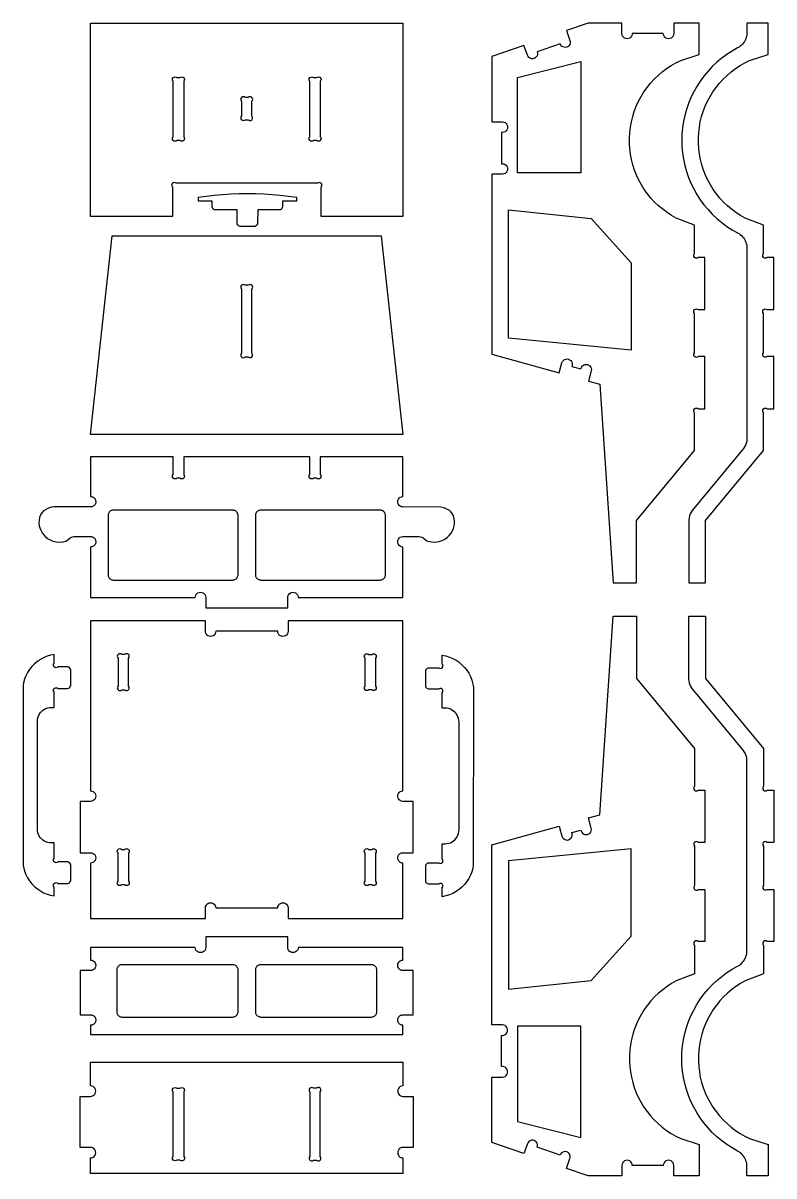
# Model space of a CAD drawing. Extents: x -832 to -269, y 157 to 488.
# Drawn here: x -485.1 to -269.4, y 156.5 to 487.7 of the extents above; entities that cross this region are included whole.
import ezdxf

# ---------------------------------------------------------------- set-up
doc = ezdxf.new("R2010")
doc.units = 0
doc.header["$MEASUREMENT"] = 0
doc.layers.get('0').update_dxf_attribs({"linetype": 'CONTINUOUS'})
doc.layers.get('DEFPOINTS').update_dxf_attribs({"color": 18, "linetype": 'CONTINUOUS'})

msp = doc.modelspace()

# ---------------------------------------------------------------- linework, layer by layer
for points in [[(-399.49, 432.2), (-399.49, 440.65, 1), (-400.55, 441.71), (-441.18, 441.71, 1), (-442.24, 440.65), (-442.24, 432.2), (-465.73, 432.2), (-465.73, 487.74), (-376.01, 487.74), (-376.01, 432.2)], [(-310.3, 483.99), (-310.54, 483.68), (-310.85, 483.44), (-311.21, 483.29), (-311.6, 483.24), (-311.99, 483.29), (-312.35, 483.44), (-312.66, 483.68), (-312.9, 483.99), (-313.05, 484.35), (-313.1, 484.74), (-313.1, 487.74), (-322.81, 487.74), (-328.99, 485.58), (-328, 482.75), (-327.92, 482.36), (-327.94, 481.97), (-328.07, 481.6), (-328.28, 481.27), (-328.57, 481.01), (-328.92, 480.84), (-329.31, 480.76), (-329.7, 480.78), (-330.07, 480.9), (-330.4, 481.12), (-330.66, 481.41), (-330.83, 481.76), (-337.4, 479.46), (-337.32, 479.08), (-337.35, 478.69), (-337.47, 478.31), (-337.68, 477.99), (-337.98, 477.73), (-338.33, 477.55), (-338.71, 477.47), (-339.1, 477.49), (-339.47, 477.62), (-339.8, 477.83), (-340.06, 478.12), (-340.24, 478.47), (-341.23, 481.3), (-350.41, 478.09), (-350.41, 459.33), (-347.41, 459.33), (-347.03, 459.28), (-346.66, 459.13), (-346.35, 458.89), (-346.12, 458.58), (-345.97, 458.22), (-345.91, 457.83), (-345.97, 457.44), (-346.12, 457.08), (-346.35, 456.77), (-346.66, 456.53), (-347.03, 456.38), (-347.41, 456.33), (-347.64, 456.33), (-347.64, 447.34), (-347.41, 447.34), (-347.03, 447.29), (-346.66, 447.14), (-346.35, 446.9), (-346.12, 446.59), (-345.97, 446.23), (-345.91, 445.84), (-345.97, 445.45), (-346.12, 445.09), (-346.35, 444.78), (-346.66, 444.54), (-347.03, 444.39), (-347.41, 444.34), (-350.41, 444.34), (-350.41, 392.61), (-331.11, 387.23), (-330.31, 390.12), (-330.15, 390.48), (-329.91, 390.79), (-329.6, 391.03), (-329.24, 391.17), (-328.85, 391.22), (-328.46, 391.16), (-328.1, 391.01), (-327.79, 390.77), (-327.56, 390.46), (-327.41, 390.09), (-327.36, 389.71), (-327.42, 389.32), (-327.48, 389.1), (-324.85, 388.36), (-324.79, 388.59), (-324.64, 388.95), (-324.4, 389.25), (-324.08, 389.49), (-323.72, 389.64), (-323.33, 389.68), (-322.94, 389.63), (-322.58, 389.48), (-322.27, 389.23), (-322.04, 388.92), (-321.89, 388.56), (-321.85, 388.17), (-321.9, 387.78), (-322.71, 384.89), (-319.4, 383.97), (-315.6, 326.89), (-308.92, 326.89), (-308.92, 344.85), (-292.22, 364.95), (-292.22, 375.84, -1), (-291.16, 376.9), (-289.22, 376.9), (-289.22, 391.9), (-291.16, 391.9, -1), (-292.22, 392.96), (-292.22, 404.34, -1), (-291.16, 405.4), (-289.22, 405.4), (-289.22, 420.4), (-291.16, 420.4, -1), (-292.22, 421.46), (-292.22, 429.63), (-297.45, 431.67), (-298.81, 432.44), (-300.12, 433.29), (-301.37, 434.23), (-302.57, 435.23), (-303.7, 436.31), (-304.76, 437.46), (-305.75, 438.67), (-306.66, 439.94), (-307.49, 441.27), (-308.23, 442.64), (-308.89, 444.06), (-309.47, 445.51), (-309.95, 447), (-310.34, 448.51), (-310.63, 450.05), (-310.83, 451.6), (-310.93, 453.16), (-310.93, 454.72), (-310.84, 456.28), (-310.65, 457.83), (-310.37, 459.37), (-309.99, 460.88), (-309.52, 462.37), (-308.96, 463.83), (-308.31, 465.25), (-307.57, 466.63), (-306.75, 467.96), (-305.85, 469.24), (-304.87, 470.45), (-303.81, 471.61), (-302.69, 472.7), (-301.5, 473.71), (-300.25, 474.65), (-298.95, 475.51), (-297.6, 476.29), (-296.2, 476.99), (-290.86, 478.74), (-290.86, 487.74), (-298.19, 487.74), (-298.19, 484.74), (-298.24, 484.35), (-298.39, 483.99), (-298.63, 483.68), (-298.94, 483.44), (-299.3, 483.29), (-299.69, 483.24), (-300.08, 483.29), (-300.44, 483.44), (-300.75, 483.68), (-300.99, 483.99), (-301.14, 484.35), (-301.19, 484.74), (-310.1, 484.74), (-310.15, 484.35)], [(-289.15, 463.83), (-288.5, 465.25), (-287.76, 466.63), (-286.94, 467.96), (-286.04, 469.24), (-285.06, 470.45), (-284, 471.61), (-282.88, 472.7), (-281.69, 473.71), (-280.45, 474.65), (-279.14, 475.51), (-277.79, 476.29), (-276.39, 476.99), (-271.05, 478.74), (-271.05, 487.74), (-277.16, 487.74), (-277.16, 485.01), (-277.18, 484.56), (-277.24, 484.11), (-277.34, 483.67), (-277.48, 483.24), (-277.66, 482.82), (-277.88, 482.43), (-278.13, 482.05), (-278.41, 481.7), (-278.73, 481.37), (-279.07, 481.08), (-279.44, 480.81), (-279.83, 480.59), (-281.41, 479.7), (-282.93, 478.71), (-284.39, 477.64), (-285.79, 476.48), (-287.11, 475.24), (-288.35, 473.92), (-289.51, 472.52), (-290.58, 471.06), (-291.57, 469.54), (-292.46, 467.96), (-293.25, 466.33), (-293.94, 464.66), (-294.54, 462.95), (-295.02, 461.2), (-295.4, 459.43), (-295.68, 457.64), (-295.84, 455.83), (-295.89, 454.02), (-295.84, 452.21), (-295.68, 450.41), (-295.4, 448.61), (-295.02, 446.84), (-294.54, 445.1), (-293.94, 443.38), (-293.25, 441.71), (-292.46, 440.08), (-291.57, 438.5), (-290.58, 436.98), (-289.51, 435.52), (-288.35, 434.13), (-287.11, 432.81), (-285.79, 431.57), (-284.39, 430.41), (-282.93, 429.33), (-281.41, 428.35), (-279.83, 427.46), (-279.44, 427.23), (-279.07, 426.97), (-278.73, 426.67), (-278.41, 426.35), (-278.13, 425.99), (-277.88, 425.62), (-277.66, 425.22), (-277.48, 424.8), (-277.34, 424.37), (-277.24, 423.93), (-277.18, 423.48), (-277.16, 423.03), (-277.17, 368.18), (-277.23, 367.61), (-277.36, 367.04), (-277.56, 366.5), (-277.82, 365.98), (-278.13, 365.5), (-292.88, 347.73), (-293.2, 347.25), (-293.45, 346.73), (-293.65, 346.19), (-293.78, 345.62), (-293.85, 345.05), (-293.86, 326.89), (-289.11, 326.89), (-289.11, 344.85), (-272.41, 364.95), (-272.41, 375.84, -1), (-271.35, 376.9), (-269.41, 376.9), (-269.41, 391.9), (-271.35, 391.9, -1), (-272.41, 392.96), (-272.41, 404.34, -1), (-271.35, 405.4), (-269.41, 405.4), (-269.41, 420.4), (-271.35, 420.4, -1), (-272.41, 421.46), (-272.41, 429.63), (-277.64, 431.67), (-279, 432.44), (-280.31, 433.29), (-281.56, 434.23), (-282.76, 435.23), (-283.89, 436.31), (-284.95, 437.46), (-285.94, 438.67), (-286.85, 439.94), (-287.68, 441.27), (-288.42, 442.64), (-289.08, 444.06), (-289.66, 445.51), (-290.14, 447), (-290.53, 448.51), (-290.82, 450.05), (-291.02, 451.6), (-291.12, 453.16), (-291.12, 454.72), (-291.03, 456.28), (-290.84, 457.83), (-290.56, 459.37), (-290.18, 460.88), (-289.71, 462.37)], [(-438.99, 471.01), (-438.99, 455.07, -1), (-440.05, 454.01), (-440.93, 454.01, -1), (-441.99, 455.07), (-441.99, 471.01, -1), (-440.93, 472.07), (-440.05, 472.07, -1)], [(-399.74, 471.01), (-399.74, 455.07, -1), (-400.8, 454.01), (-401.68, 454.01, -1), (-402.74, 455.07), (-402.74, 471.01, -1), (-401.68, 472.07), (-400.8, 472.07, -1)], [(-422.37, 465.28), (-422.37, 461.04, 1), (-421.31, 459.98), (-420.43, 459.98, 1), (-419.37, 461.04), (-419.37, 465.28, 1), (-420.43, 466.34), (-421.31, 466.34, 1)], [(-419.37, 392.88), (-419.37, 411.35, 1), (-420.43, 412.41), (-421.31, 412.41, 1), (-422.37, 411.35), (-422.37, 392.88, 1), (-421.31, 391.82), (-420.43, 391.82, 1)], [(-477.34, 339.24), (-476.58, 338.92), (-475.67, 338.69), (-474.69, 338.6), (-473.62, 338.69), (-472.65, 339), (-471.61, 339.8), (-471.28, 340), (-470.92, 340.13), (-470.54, 340.19), (-465.73, 340.2), (-465.53, 340.19), (-465.34, 340.15), (-465.15, 340.08), (-464.98, 340), (-464.81, 339.89), (-464.67, 339.76), (-464.54, 339.61), (-464.43, 339.45), (-464.34, 339.27), (-464.28, 339.09), (-464.24, 338.89), (-464.23, 338.7), (-464.24, 338.5), (-464.28, 338.31), (-464.34, 338.12), (-464.43, 337.95), (-464.54, 337.79), (-464.67, 337.64), (-464.81, 337.51), (-464.98, 337.4), (-465.15, 337.31), (-465.34, 337.25), (-465.53, 337.21), (-465.73, 337.2), (-465.73, 322.72), (-435.65, 322.72), (-435.6, 323.1), (-435.45, 323.47), (-435.21, 323.78), (-434.9, 324.02), (-434.53, 324.17), (-434.15, 324.22), (-433.76, 324.17), (-433.4, 324.02), (-433.09, 323.78), (-432.85, 323.47), (-432.7, 323.1), (-432.65, 322.72), (-432.65, 319.72), (-409.09, 319.72), (-409.09, 322.72), (-409.04, 323.1), (-408.89, 323.47), (-408.65, 323.78), (-408.34, 324.02), (-407.98, 324.17), (-407.59, 324.22), (-407.2, 324.17), (-406.84, 324.02), (-406.53, 323.78), (-406.29, 323.47), (-406.14, 323.1), (-406.09, 322.72), (-376.01, 322.72), (-376.01, 337.2), (-376.4, 337.25), (-376.76, 337.4), (-377.07, 337.64), (-377.31, 337.95), (-377.46, 338.31), (-377.51, 338.7), (-377.46, 339.09), (-377.31, 339.45), (-377.07, 339.76), (-376.76, 340), (-376.4, 340.15), (-376.01, 340.2), (-371.32, 340.2), (-370.94, 340.16), (-370.57, 340.05), (-370.23, 339.88), (-369.14, 339.02), (-367.9, 338.66), (-366.64, 338.62), (-365.62, 338.79), (-364.7, 339.1), (-363.94, 339.49), (-363.21, 340.02), (-362.67, 340.55), (-362.18, 341.15), (-361.78, 341.82), (-361.46, 342.54), (-361.25, 343.29), (-361.18, 343.86), (-361.18, 344.62), (-361.28, 345.34), (-361.51, 346.15), (-361.84, 346.82), (-362.21, 347.32), (-362.76, 347.78), (-364.27, 348.5), (-365.1, 348.68), (-376.01, 348.7), (-376.4, 348.75), (-376.76, 348.9), (-377.07, 349.13), (-377.31, 349.45), (-377.46, 349.81), (-377.51, 350.2), (-377.46, 350.58), (-377.31, 350.95), (-377.07, 351.26), (-376.76, 351.49), (-376.4, 351.64), (-376.01, 351.7), (-376.01, 363.08), (-399.74, 363.08), (-399.74, 358.04, -1), (-400.8, 356.98), (-401.68, 356.98, -1), (-402.74, 358.04), (-402.74, 363.08), (-438.99, 363.08), (-438.99, 358.04, -1), (-440.05, 356.98), (-440.93, 356.98, -1), (-441.99, 358.04), (-441.99, 363.08), (-465.73, 363.08), (-465.73, 351.7), (-465.53, 351.68), (-465.34, 351.64), (-465.15, 351.58), (-464.98, 351.49), (-464.81, 351.39), (-464.67, 351.26), (-464.54, 351.11), (-464.43, 350.95), (-464.34, 350.77), (-464.28, 350.58), (-464.24, 350.39), (-464.23, 350.2), (-464.24, 350), (-464.28, 349.81), (-464.34, 349.62), (-464.43, 349.45), (-464.54, 349.28), (-464.67, 349.13), (-464.81, 349.01), (-464.98, 348.9), (-465.15, 348.81), (-465.34, 348.75), (-465.53, 348.71), (-465.73, 348.7), (-476.27, 348.7), (-476.99, 348.63), (-477.79, 348.38), (-479.28, 347.55), (-479.75, 347.04), (-480.1, 346.44), (-480.37, 345.68), (-480.54, 344.8), (-480.56, 344.05), (-480.48, 343.29), (-480.34, 342.73), (-480.05, 342), (-479.66, 341.32), (-479.19, 340.69), (-478.66, 340.14), (-478.09, 339.68)], [(-271.05, 156.51), (-277.16, 156.51), (-277.16, 159.23), (-277.18, 159.68), (-277.24, 160.13), (-277.34, 160.57), (-277.48, 161), (-277.66, 161.42), (-277.88, 161.82), (-278.13, 162.19), (-278.41, 162.55), (-278.73, 162.87), (-279.07, 163.17), (-279.44, 163.43), (-279.83, 163.66), (-281.41, 164.55), (-282.93, 165.53), (-284.39, 166.61), (-285.79, 167.77), (-287.11, 169.01), (-288.35, 170.33), (-289.51, 171.72), (-290.58, 173.18), (-291.57, 174.7), (-292.46, 176.28), (-293.25, 177.91), (-293.94, 179.58), (-294.54, 181.3), (-295.02, 183.04), (-295.4, 184.81), (-295.68, 186.61), (-295.84, 188.41), (-295.89, 190.22), (-295.84, 192.03), (-295.68, 193.84), (-295.4, 195.63), (-295.02, 197.4), (-294.54, 199.15), (-293.94, 200.86), (-293.25, 202.54), (-292.46, 204.16), (-291.57, 205.74), (-290.58, 207.26), (-289.51, 208.72), (-288.35, 210.12), (-287.11, 211.44), (-285.79, 212.68), (-284.39, 213.84), (-282.93, 214.91), (-281.41, 215.9), (-279.83, 216.79), (-279.44, 217.01), (-279.07, 217.28), (-278.73, 217.57), (-278.41, 217.9), (-278.13, 218.25), (-277.88, 218.63), (-277.66, 219.02), (-277.48, 219.44), (-277.34, 219.87), (-277.24, 220.31), (-277.18, 220.76), (-277.16, 221.21), (-277.17, 276.06), (-277.23, 276.64), (-277.36, 277.2), (-277.56, 277.74), (-277.82, 278.26), (-278.13, 278.74), (-292.88, 296.51), (-293.2, 297), (-293.45, 297.52), (-293.65, 298.06), (-293.78, 298.62), (-293.85, 299.19), (-293.86, 317.36), (-289.11, 317.36), (-289.11, 299.39), (-272.41, 279.3), (-272.41, 268.41, 1), (-271.35, 267.35), (-269.41, 267.35), (-269.41, 252.35), (-271.35, 252.35, 1), (-272.41, 251.29), (-272.41, 239.91, 1), (-271.35, 238.85), (-269.41, 238.85), (-269.41, 223.85), (-271.35, 223.85, 1), (-272.41, 222.79), (-272.41, 214.62), (-277.64, 212.57), (-279, 211.8), (-280.31, 210.95), (-281.56, 210.02), (-282.76, 209.01), (-283.89, 207.93), (-284.95, 206.78), (-285.94, 205.57), (-286.85, 204.3), (-287.68, 202.98), (-288.42, 201.6), (-289.08, 200.19), (-289.66, 198.73), (-290.14, 197.25), (-290.53, 195.73), (-290.82, 194.2), (-291.02, 192.65), (-291.12, 191.09), (-291.12, 189.52), (-291.03, 187.96), (-290.84, 186.41), (-290.56, 184.88), (-290.18, 183.36), (-289.71, 181.87), (-289.15, 180.41), (-288.5, 178.99), (-287.76, 177.61), (-286.94, 176.28), (-286.04, 175.01), (-285.06, 173.79), (-284, 172.64), (-282.88, 171.55), (-281.69, 170.53), (-280.45, 169.59), (-279.14, 168.73), (-277.79, 167.95), (-276.39, 167.26), (-271.05, 165.51)], [(-478.06, 252.3), (-478.55, 252.47), (-479.02, 252.7), (-479.46, 252.99), (-479.85, 253.34), (-480.2, 253.73), (-480.49, 254.17), (-480.72, 254.63), (-480.89, 255.13), (-480.99, 255.64), (-481.02, 256.17), (-481.02, 287.12), (-480.99, 287.64), (-480.89, 288.16), (-480.72, 288.65), (-480.49, 289.12), (-480.2, 289.56), (-479.85, 289.95), (-479.46, 290.29), (-479.02, 290.58), (-478.55, 290.82), (-478.06, 290.98), (-477.54, 291.09), (-477.02, 291.12), (-476.19, 291.12), (-476.19, 295.51, -1), (-475.13, 296.57), (-472.31, 296.58), (-472.06, 296.64), (-471.83, 296.77), (-471.65, 296.96), (-471.52, 297.19), (-471.45, 297.44), (-471.45, 301.87), (-471.52, 302.12), (-471.65, 302.35), (-471.83, 302.53), (-472.06, 302.66), (-472.31, 302.73), (-475.13, 302.74, -1), (-476.19, 303.8), (-476.19, 306.34), (-477.23, 306.13), (-478.24, 305.81), (-479.22, 305.39), (-480.15, 304.88), (-481.03, 304.28), (-481.84, 303.6), (-482.58, 302.84), (-483.24, 302.01), (-483.82, 301.12), (-484.31, 300.18), (-484.71, 299.2), (-485, 298.18), (-485.12, 297.41), (-485.13, 246.26), (-485.1, 245.68), (-484.71, 244.09), (-484.31, 243.1), (-483.82, 242.16), (-483.24, 241.27), (-482.58, 240.44), (-481.84, 239.68), (-481.03, 239), (-480.15, 238.4), (-479.22, 237.89), (-478.24, 237.48), (-477.23, 237.16), (-476.19, 236.94), (-476.19, 239.49, -1), (-475.13, 240.55), (-472.31, 240.55), (-472.06, 240.62), (-471.83, 240.75), (-471.65, 240.94), (-471.52, 241.16), (-471.45, 241.41), (-471.45, 245.85), (-471.52, 246.1), (-471.65, 246.33), (-471.83, 246.51), (-472.06, 246.64), (-472.31, 246.71), (-475.13, 246.72, -1), (-476.19, 247.78), (-476.19, 252.17), (-477.02, 252.17), (-477.54, 252.2)], [(-457.85, 305.28), (-457.85, 297.23, 1), (-456.79, 296.17), (-455.91, 296.17, 1), (-454.85, 297.23), (-454.85, 305.28, 1), (-455.91, 306.34), (-456.79, 306.34, 1)], [(-383.88, 305.28), (-383.88, 297.23, -1), (-384.94, 296.17), (-385.82, 296.17, -1), (-386.88, 297.23), (-386.88, 305.28, -1), (-385.82, 306.34), (-384.94, 306.34, -1)], [(-355.8, 245.46), (-355.9, 244.89), (-356.2, 243.87), (-356.59, 242.89), (-357.08, 241.94), (-357.66, 241.06), (-358.32, 240.23), (-359.06, 239.47), (-359.88, 238.79), (-360.75, 238.19), (-361.68, 237.68), (-362.66, 237.26), (-363.67, 236.94), (-364.71, 236.73), (-364.71, 239.27, 1), (-365.77, 240.33), (-368.59, 240.34), (-368.85, 240.41), (-369.07, 240.54), (-369.26, 240.72), (-369.39, 240.95), (-369.45, 241.2), (-369.45, 245.63), (-369.39, 245.88), (-369.26, 246.11), (-369.07, 246.29), (-368.85, 246.43), (-368.59, 246.49), (-365.77, 246.5, 1), (-364.71, 247.56), (-364.71, 251.95), (-363.88, 251.95), (-363.36, 251.98), (-362.85, 252.09), (-362.35, 252.25), (-361.88, 252.48), (-361.45, 252.78), (-361.05, 253.12), (-360.71, 253.51), (-360.42, 253.95), (-360.18, 254.42), (-360.02, 254.91), (-359.91, 255.43), (-359.88, 255.95), (-359.88, 286.9), (-359.91, 287.43), (-360.02, 287.94), (-360.18, 288.44), (-360.42, 288.9), (-360.71, 289.34), (-361.05, 289.73), (-361.45, 290.08), (-361.88, 290.37), (-362.35, 290.6), (-362.85, 290.77), (-363.36, 290.87), (-363.88, 290.9), (-364.71, 290.9), (-364.71, 295.29, 1), (-365.77, 296.35), (-368.59, 296.36), (-368.85, 296.43), (-369.07, 296.56), (-369.26, 296.74), (-369.39, 296.97), (-369.45, 297.22), (-369.45, 301.65), (-369.39, 301.91), (-369.26, 302.13), (-369.07, 302.32), (-368.85, 302.45), (-368.59, 302.52), (-365.77, 302.52, 1), (-364.71, 303.58), (-364.71, 306.13), (-363.67, 305.91), (-362.66, 305.59), (-361.68, 305.18), (-360.75, 304.67), (-359.88, 304.07), (-359.06, 303.38), (-358.32, 302.63), (-357.66, 301.8), (-357.08, 300.91), (-356.59, 299.97), (-356.2, 298.98), (-355.8, 297.39), (-355.77, 296.81)], [(-454.85, 249.26), (-454.85, 241.2, -1), (-455.91, 240.14), (-456.79, 240.14, -1), (-457.85, 241.2), (-457.85, 249.26, -1), (-456.79, 250.32), (-455.91, 250.32, -1)], [(-383.88, 249.26), (-383.88, 241.2, -1), (-384.94, 240.14), (-385.82, 240.14, -1), (-386.88, 241.2), (-386.88, 249.26, -1), (-385.82, 250.32), (-384.94, 250.32, -1)], [(-440.93, 181.7), (-440.05, 181.7, -1), (-438.99, 180.64), (-438.99, 162.13, -1), (-440.05, 161.07), (-440.93, 161.07, -1), (-441.99, 162.13), (-441.99, 180.64, -1)], [(-402.74, 180.64), (-402.74, 162.13, 1), (-401.68, 161.07), (-400.8, 161.07, 1), (-399.74, 162.13), (-399.74, 180.64, 1), (-400.8, 181.7), (-401.68, 181.7, 1)]]:
    msp.add_lwpolyline(points, format="xyb", close=True)
for points in [[(-324.87, 444.7), (-343.04, 444.7), (-343.04, 472.06), (-324.87, 476.65)], [(-406.52, 436.67), (-406.52, 437.6), (-408.87, 437.93), (-411.23, 438.19), (-413.59, 438.4), (-415.96, 438.55), (-418.33, 438.64), (-420.7, 438.67), (-423.07, 438.64), (-425.44, 438.55), (-427.81, 438.4), (-430.17, 438.19), (-432.52, 437.93), (-434.87, 437.6), (-434.87, 436.67), (-430.87, 436.67), (-430.87, 435.01), (-430.8, 434.76), (-430.67, 434.53), (-430.48, 434.35), (-430.26, 434.22), (-430, 434.15), (-423.76, 434.14), (-423.75, 430.26), (-423.69, 430.01), (-423.56, 429.78), (-423.37, 429.6), (-423.15, 429.47), (-422.89, 429.4), (-418.63, 429.39), (-418.38, 429.43), (-418.13, 429.53), (-417.93, 429.68), (-417.84, 429.78), (-417.71, 430.01), (-417.64, 430.26), (-417.63, 434.14), (-411.39, 434.15), (-411.14, 434.22), (-410.91, 434.35), (-410.73, 434.53), (-410.6, 434.76), (-410.53, 435.01), (-410.52, 436.67)], [(-310.4, 418.85), (-310.4, 393.72), (-345.66, 397.2), (-345.66, 434.07), (-321.91, 431.56)], [(-465.73, 369.57), (-459.51, 426.6), (-382.22, 426.6), (-376.01, 369.57)], [(-459.23, 347.79), (-459.42, 347.78), (-459.61, 347.74), (-459.8, 347.68), (-459.98, 347.59), (-460.14, 347.48), (-460.29, 347.35), (-460.42, 347.2), (-460.53, 347.04), (-460.61, 346.86), (-460.68, 346.68), (-460.71, 346.49), (-460.73, 346.29), (-460.73, 329.22), (-460.71, 329.02), (-460.68, 328.83), (-460.61, 328.64), (-460.53, 328.47), (-460.42, 328.3), (-460.29, 328.16), (-460.14, 328.03), (-459.98, 327.92), (-459.8, 327.83), (-459.61, 327.77), (-459.42, 327.73), (-459.23, 327.72), (-424.87, 327.72), (-424.67, 327.73), (-424.48, 327.77), (-424.29, 327.83), (-424.12, 327.92), (-423.95, 328.03), (-423.81, 328.16), (-423.68, 328.3), (-423.57, 328.47), (-423.48, 328.64), (-423.42, 328.83), (-423.38, 329.02), (-423.37, 329.22), (-423.37, 346.29), (-423.38, 346.49), (-423.42, 346.68), (-423.48, 346.86), (-423.57, 347.04), (-423.68, 347.2), (-423.81, 347.35), (-423.95, 347.48), (-424.12, 347.59), (-424.29, 347.68), (-424.48, 347.74), (-424.67, 347.78), (-424.87, 347.79)], [(-416.87, 347.79), (-417.06, 347.78), (-417.25, 347.74), (-417.44, 347.68), (-417.62, 347.59), (-417.78, 347.48), (-417.93, 347.35), (-418.06, 347.2), (-418.17, 347.04), (-418.25, 346.86), (-418.32, 346.68), (-418.35, 346.49), (-418.37, 346.29), (-418.37, 329.22), (-418.35, 329.02), (-418.32, 328.83), (-418.25, 328.64), (-418.17, 328.47), (-418.06, 328.3), (-417.93, 328.16), (-417.78, 328.03), (-417.62, 327.92), (-417.44, 327.83), (-417.25, 327.77), (-417.06, 327.73), (-416.87, 327.72), (-382.51, 327.72), (-382.31, 327.73), (-382.12, 327.77), (-381.93, 327.83), (-381.76, 327.92), (-381.59, 328.03), (-381.45, 328.16), (-381.32, 328.3), (-381.21, 328.47), (-381.12, 328.64), (-381.06, 328.83), (-381.02, 329.02), (-381.01, 329.22), (-381.01, 346.29), (-381.02, 346.49), (-381.06, 346.68), (-381.12, 346.86), (-381.21, 347.04), (-381.32, 347.2), (-381.45, 347.35), (-381.59, 347.48), (-381.76, 347.59), (-381.93, 347.68), (-382.12, 347.74), (-382.31, 347.78), (-382.51, 347.79)], [(-429.76, 312.98), (-429.81, 312.6), (-429.96, 312.23), (-430.2, 311.92), (-430.51, 311.69), (-430.87, 311.54), (-431.26, 311.48), (-431.65, 311.54), (-432.01, 311.69), (-432.32, 311.92), (-432.56, 312.23), (-432.71, 312.6), (-432.76, 312.98), (-432.76, 315.98), (-465.73, 315.98), (-465.73, 267.13), (-465.34, 267.08), (-464.98, 266.93), (-464.67, 266.7), (-464.43, 266.38), (-464.28, 266.02), (-464.23, 265.63), (-464.28, 265.25), (-464.43, 264.88), (-464.67, 264.57), (-464.98, 264.34), (-465.34, 264.19), (-465.73, 264.13), (-468.73, 264.13), (-468.73, 249.37), (-465.73, 249.37), (-465.34, 249.32), (-464.98, 249.17), (-464.67, 248.94), (-464.43, 248.62), (-464.28, 248.26), (-464.23, 247.87), (-464.28, 247.49), (-464.43, 247.12), (-464.67, 246.81), (-464.98, 246.58), (-465.34, 246.43), (-465.73, 246.37), (-465.73, 230.5), (-432.76, 230.5), (-432.76, 233.5), (-432.71, 233.89), (-432.56, 234.25), (-432.32, 234.56), (-432.01, 234.8), (-431.65, 234.95), (-431.26, 235), (-430.87, 234.95), (-430.51, 234.8), (-430.2, 234.56), (-429.96, 234.25), (-429.81, 233.89), (-429.76, 233.5), (-411.97, 233.5), (-411.92, 233.89), (-411.77, 234.25), (-411.53, 234.56), (-411.22, 234.8), (-410.86, 234.95), (-410.47, 235), (-410.08, 234.95), (-409.72, 234.8), (-409.41, 234.56), (-409.17, 234.25), (-409.02, 233.89), (-408.97, 233.5), (-408.97, 230.5), (-376.01, 230.5), (-376.01, 246.37), (-376.2, 246.39), (-376.4, 246.43), (-376.58, 246.49), (-376.76, 246.58), (-376.92, 246.68), (-377.07, 246.81), (-377.2, 246.96), (-377.31, 247.12), (-377.39, 247.3), (-377.46, 247.49), (-377.49, 247.68), (-377.51, 247.87), (-377.49, 248.07), (-377.46, 248.26), (-377.39, 248.45), (-377.31, 248.62), (-377.2, 248.79), (-377.07, 248.94), (-376.92, 249.06), (-376.76, 249.17), (-376.58, 249.26), (-376.4, 249.32), (-376.2, 249.36), (-376.01, 249.37), (-373.01, 249.37), (-373.01, 264.13), (-376.01, 264.13), (-376.4, 264.19), (-376.76, 264.34), (-377.07, 264.57), (-377.31, 264.88), (-377.46, 265.25), (-377.51, 265.63), (-377.46, 266.02), (-377.31, 266.38), (-377.07, 266.7), (-376.76, 266.93), (-376.4, 267.08), (-376.01, 267.13), (-376.01, 315.98), (-408.97, 315.98), (-408.97, 312.98), (-409.02, 312.6), (-409.17, 312.23), (-409.41, 311.92), (-409.72, 311.69), (-410.08, 311.54), (-410.47, 311.48), (-410.86, 311.54), (-411.22, 311.69), (-411.53, 311.92), (-411.77, 312.23), (-411.92, 312.6), (-411.97, 312.98)], [(-310.4, 225.4), (-310.4, 250.52), (-345.66, 247.04), (-345.66, 210.18), (-321.91, 212.69)], [(-465.73, 215.51), (-468.73, 215.51), (-468.73, 202.78), (-465.73, 202.78), (-465.53, 202.77), (-465.34, 202.73), (-465.15, 202.67), (-464.98, 202.58), (-464.81, 202.47), (-464.67, 202.34), (-464.54, 202.19), (-464.43, 202.03), (-464.34, 201.85), (-464.28, 201.67), (-464.24, 201.48), (-464.23, 201.28), (-464.24, 201.08), (-464.28, 200.89), (-464.34, 200.71), (-464.43, 200.53), (-464.54, 200.37), (-464.67, 200.22), (-464.81, 200.09), (-464.98, 199.98), (-465.15, 199.89), (-465.34, 199.83), (-465.53, 199.79), (-465.73, 199.78), (-465.73, 197.17), (-376.01, 197.17), (-376.01, 199.78), (-376.2, 199.79), (-376.4, 199.83), (-376.58, 199.89), (-376.76, 199.98), (-376.92, 200.09), (-377.07, 200.22), (-377.2, 200.37), (-377.31, 200.53), (-377.39, 200.71), (-377.46, 200.89), (-377.49, 201.08), (-377.51, 201.28), (-377.49, 201.48), (-377.46, 201.67), (-377.39, 201.85), (-377.31, 202.03), (-377.2, 202.19), (-377.07, 202.34), (-376.92, 202.47), (-376.76, 202.58), (-376.58, 202.67), (-376.4, 202.73), (-376.2, 202.77), (-376.01, 202.78), (-373.01, 202.78), (-373.01, 215.51), (-376.01, 215.51), (-376.4, 215.56), (-376.76, 215.71), (-377.07, 215.95), (-377.31, 216.26), (-377.46, 216.62), (-377.51, 217.01), (-377.46, 217.4), (-377.31, 217.76), (-377.07, 218.07), (-376.76, 218.31), (-376.4, 218.46), (-376.01, 218.51), (-376.01, 222.17), (-406.09, 222.17), (-406.14, 221.78), (-406.29, 221.42), (-406.53, 221.11), (-406.84, 220.87), (-407.2, 220.72), (-407.59, 220.67), (-407.98, 220.72), (-408.34, 220.87), (-408.65, 221.11), (-408.89, 221.42), (-409.04, 221.78), (-409.09, 222.17), (-409.09, 225.17), (-432.65, 225.17), (-432.65, 222.17), (-432.7, 221.78), (-432.85, 221.42), (-433.09, 221.11), (-433.4, 220.87), (-433.76, 220.72), (-434.15, 220.67), (-434.53, 220.72), (-434.9, 220.87), (-435.21, 221.11), (-435.45, 221.42), (-435.6, 221.78), (-435.65, 222.17), (-465.73, 222.17), (-465.73, 218.51), (-465.34, 218.46), (-464.98, 218.31), (-464.67, 218.07), (-464.43, 217.76), (-464.28, 217.4), (-464.23, 217.01), (-464.28, 216.62), (-464.43, 216.26), (-464.67, 215.95), (-464.98, 215.71), (-465.34, 215.56)], [(-458.23, 203.67), (-458.21, 203.48), (-458.18, 203.28), (-458.11, 203.1), (-458.03, 202.92), (-457.92, 202.76), (-457.79, 202.61), (-457.64, 202.48), (-457.48, 202.37), (-457.3, 202.29), (-457.11, 202.22), (-456.92, 202.18), (-456.73, 202.17), (-424.87, 202.17), (-424.67, 202.18), (-424.48, 202.22), (-424.29, 202.29), (-424.12, 202.37), (-423.95, 202.48), (-423.81, 202.61), (-423.68, 202.76), (-423.57, 202.92), (-423.48, 203.1), (-423.42, 203.28), (-423.38, 203.48), (-423.37, 203.67), (-423.37, 215.67), (-423.38, 215.87), (-423.42, 216.06), (-423.48, 216.25), (-423.57, 216.42), (-423.68, 216.58), (-423.81, 216.73), (-423.95, 216.86), (-424.12, 216.97), (-424.29, 217.06), (-424.48, 217.12), (-424.67, 217.16), (-424.87, 217.17), (-456.73, 217.17), (-456.92, 217.16), (-457.11, 217.12), (-457.3, 217.06), (-457.48, 216.97), (-457.64, 216.86), (-457.79, 216.73), (-457.92, 216.58), (-458.03, 216.42), (-458.11, 216.25), (-458.18, 216.06), (-458.21, 215.87), (-458.23, 215.67)], [(-418.37, 203.67), (-418.35, 203.48), (-418.32, 203.28), (-418.25, 203.1), (-418.17, 202.92), (-418.06, 202.76), (-417.93, 202.61), (-417.78, 202.48), (-417.62, 202.37), (-417.44, 202.29), (-417.25, 202.22), (-417.06, 202.18), (-416.87, 202.17), (-385.01, 202.17), (-384.81, 202.18), (-384.62, 202.22), (-384.43, 202.29), (-384.26, 202.37), (-384.09, 202.48), (-383.95, 202.61), (-383.82, 202.76), (-383.71, 202.92), (-383.62, 203.1), (-383.56, 203.28), (-383.52, 203.48), (-383.51, 203.67), (-383.51, 215.67), (-383.52, 215.87), (-383.56, 216.06), (-383.62, 216.25), (-383.71, 216.42), (-383.82, 216.58), (-383.95, 216.73), (-384.09, 216.86), (-384.26, 216.97), (-384.43, 217.06), (-384.62, 217.12), (-384.81, 217.16), (-385.01, 217.17), (-416.87, 217.17), (-417.06, 217.16), (-417.25, 217.12), (-417.44, 217.06), (-417.62, 216.97), (-417.78, 216.86), (-417.93, 216.73), (-418.06, 216.58), (-418.17, 216.42), (-418.25, 216.25), (-418.32, 216.06), (-418.35, 215.87), (-418.37, 215.67)], [(-324.87, 199.55), (-343.04, 199.55), (-343.04, 172.19), (-324.87, 167.59)]]:
    msp.add_lwpolyline(points, close=True)
at = {"layer": 'DEFPOINTS'}
msp.add_lwpolyline([(-330.83, 162.49), (-337.4, 164.78), (-337.32, 165.17), (-337.35, 165.56), (-337.47, 165.93), (-337.68, 166.26), (-337.98, 166.52), (-338.33, 166.69), (-338.71, 166.77), (-339.1, 166.75), (-339.47, 166.63), (-339.8, 166.41), (-340.06, 166.12), (-340.24, 165.77), (-341.23, 162.94), (-350.41, 166.15), (-350.41, 184.91), (-347.41, 184.91), (-347.03, 184.96), (-346.66, 185.11), (-346.35, 185.35), (-346.12, 185.66), (-345.97, 186.02), (-345.91, 186.41), (-345.97, 186.8), (-346.12, 187.16), (-346.35, 187.47), (-346.66, 187.71), (-347.03, 187.86), (-347.41, 187.91), (-347.64, 187.91), (-347.64, 196.9), (-347.41, 196.9), (-347.03, 196.95), (-346.66, 197.1), (-346.35, 197.34), (-346.12, 197.65), (-345.97, 198.02), (-345.91, 198.4), (-345.97, 198.79), (-346.12, 199.15), (-346.35, 199.46), (-346.66, 199.7), (-347.03, 199.85), (-347.41, 199.9), (-350.41, 199.9), (-350.41, 251.64), (-331.11, 257.01), (-330.31, 254.12), (-330.15, 253.76), (-329.91, 253.45), (-329.6, 253.22), (-329.24, 253.07), (-328.85, 253.02), (-328.46, 253.08), (-328.1, 253.23), (-327.79, 253.47), (-327.56, 253.79), (-327.41, 254.15), (-327.36, 254.54), (-327.42, 254.93), (-327.48, 255.15), (-324.85, 255.88), (-324.79, 255.66), (-324.64, 255.3), (-324.4, 254.99), (-324.16, 254.81, 0.065544), (-323.99, 254.72), (-323.72, 254.61), (-323.33, 254.56), (-322.94, 254.62), (-322.58, 254.77), (-322.27, 255.01), (-322.04, 255.32), (-321.89, 255.69), (-321.85, 256.08), (-321.9, 256.46), (-322.71, 259.35), (-319.4, 260.27), (-315.6, 317.36), (-308.92, 317.36), (-308.92, 299.39), (-292.22, 279.3), (-292.22, 268.41, 1), (-291.16, 267.35), (-289.22, 267.35), (-289.22, 252.35), (-291.16, 252.35, 1), (-292.22, 251.29), (-292.22, 239.91, 1), (-291.16, 238.85), (-289.22, 238.85), (-289.22, 223.85), (-291.16, 223.85, 1), (-292.22, 222.79), (-292.22, 214.62), (-297.45, 212.57), (-298.81, 211.8), (-300.12, 210.95), (-301.37, 210.02), (-302.57, 209.01), (-303.7, 207.93), (-304.76, 206.78), (-305.75, 205.57), (-306.66, 204.3), (-307.49, 202.98), (-308.23, 201.6), (-308.89, 200.19), (-309.47, 198.73), (-309.95, 197.25), (-310.34, 195.73), (-310.63, 194.2), (-310.83, 192.65), (-310.93, 191.09), (-310.93, 189.52), (-310.84, 187.96), (-310.65, 186.41), (-310.37, 184.88), (-309.99, 183.36), (-309.52, 181.87), (-308.96, 180.41), (-308.31, 178.99), (-307.57, 177.61), (-306.75, 176.28), (-305.85, 175.01), (-304.87, 173.79), (-303.81, 172.64), (-302.69, 171.55), (-301.5, 170.53), (-300.25, 169.59), (-298.95, 168.73), (-297.6, 167.95), (-296.2, 167.26), (-290.86, 165.51), (-290.86, 156.51), (-298.19, 156.51), (-298.19, 159.51), (-298.24, 159.89), (-298.39, 160.26), (-298.63, 160.57), (-298.94, 160.8), (-299.3, 160.95), (-299.69, 161.01), (-300.08, 160.95), (-300.44, 160.8), (-300.75, 160.57), (-300.99, 160.26), (-301.14, 159.89), (-301.19, 159.51), (-310.1, 159.51), (-310.15, 159.89), (-310.3, 160.26), (-310.54, 160.57), (-310.85, 160.8), (-311.21, 160.95), (-311.6, 161.01), (-311.99, 160.95), (-312.35, 160.8), (-312.66, 160.57), (-312.9, 160.26), (-313.05, 159.89), (-313.1, 159.51), (-313.1, 156.51), (-322.81, 156.51), (-328.99, 158.67), (-328, 161.5), (-327.92, 161.88), (-327.94, 162.27), (-328.07, 162.64), (-328.28, 162.97), (-328.57, 163.23), (-328.92, 163.41), (-329.31, 163.49), (-329.7, 163.47), (-330.07, 163.34), (-330.4, 163.13), (-330.66, 162.84)], format="xyb", close=True, dxfattribs=at)
msp.add_lwpolyline([(-464.28, 163.57), (-464.43, 163.94), (-464.67, 164.25), (-464.98, 164.49), (-465.34, 164.64), (-465.73, 164.69), (-468.73, 164.69), (-468.73, 179.37), (-465.73, 179.37), (-465.34, 179.42), (-464.98, 179.57), (-464.67, 179.81), (-464.43, 180.12), (-464.28, 180.48), (-464.23, 180.87), (-464.28, 181.26), (-464.43, 181.62), (-464.67, 181.93), (-464.98, 182.17), (-465.34, 182.32), (-465.73, 182.37), (-465.73, 189.19), (-376.01, 189.19), (-376.01, 182.37), (-376.4, 182.32), (-376.76, 182.17), (-377.07, 181.93), (-377.31, 181.62), (-377.46, 181.26), (-377.51, 180.87), (-377.46, 180.48), (-377.31, 180.12), (-377.07, 179.81), (-376.76, 179.57), (-376.4, 179.42), (-376.01, 179.37), (-373.01, 179.37), (-373.01, 164.69), (-376.01, 164.69), (-376.4, 164.64), (-376.76, 164.49), (-377.07, 164.25), (-377.31, 163.94), (-377.46, 163.57), (-377.51, 163.19), (-377.46, 162.8), (-377.31, 162.44), (-377.07, 162.13), (-376.76, 161.89), (-376.4, 161.74), (-376.01, 161.69), (-376.01, 157.24), (-465.73, 157.24), (-465.73, 161.69), (-465.34, 161.74), (-464.98, 161.89), (-464.67, 162.13), (-464.43, 162.44), (-464.28, 162.8), (-464.23, 163.19)], close=True, dxfattribs=at)

doc.saveas('drawing.dxf')
